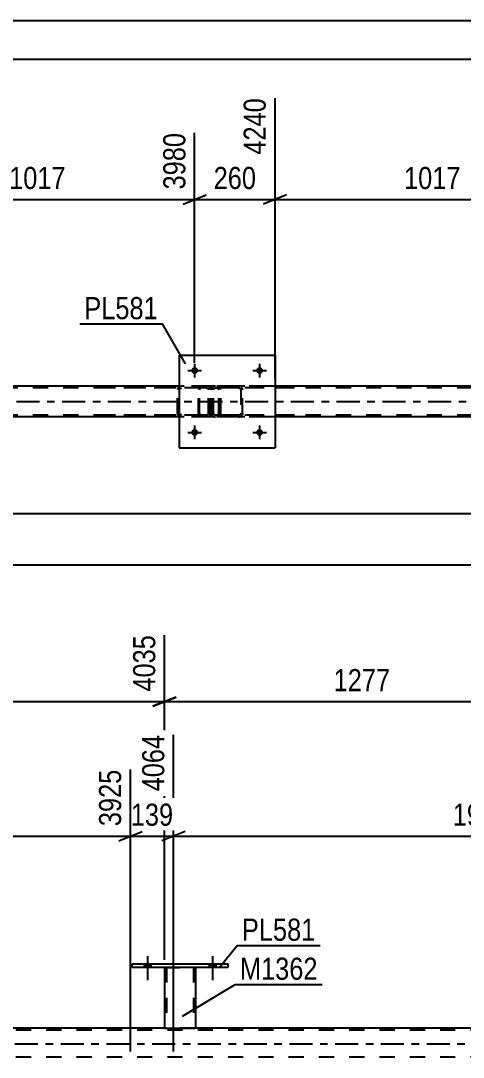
# Model space of a CAD drawing. Header units: millimetres. Extents: x 0 to 841, y 0 to 594.
# Drawn here: x 247.3 to 304.5, y 460 to 594 of the extents above; entities that cross this region are included whole.
import ezdxf

# ---------------------------------------------------------------- set-up
doc = ezdxf.new("R2010")
doc.units = ezdxf.units.MM
doc.linetypes.add('DXK_LINE_DOT2', pattern=[3.9198, 1.9599, -1.9599])
doc.linetypes.add('DXK_LINE_DOT3', pattern=[5.9187, 2.979, -0.9799, 0.9799, -0.9799])
doc.styles.add('Arial Narrow', font='ARIALN.TTF', dxfattribs={"height": 0.2})

# ---------------------------------------------------------------- blocks, each defined once
blk = doc.blocks.new('Unknown-318894736-1133')
at = {"color": 5, "linetype": 'Continuous'}
for p, q in [((841, 594), (0, 594)), ((836, 589), (5, 589))]:
    blk.add_line(p, q, dxfattribs=at)
blk = doc.blocks.new('Part-318894736-4802 - 4784')
at = {"color": 7, "linetype": 'DXK_LINE_DOT2'}
for p, q in [((271.3, 546.76), (256.31, 546.76)), ((271.3, 546.52), (256.31, 546.52)), ((267.59, 546.45), (267.56, 546.28)), ((267.56, 543.24), (267.56, 546.28)), ((267.6, 546.46), (267.59, 546.45)), ((267.81, 546.28), (267.83, 546.37)), ((267.81, 543.24), (267.81, 546.28)), ((267.83, 546.37), (267.89, 546.45)), ((268.07, 546.76), (267.87, 546.72)), ((267.89, 546.45), (267.97, 546.5)), ((267.97, 546.5), (268.07, 546.52)), ((271.5, 546.72), (271.3, 546.76)), ((271.3, 546.52), (271.4, 546.5)), ((271.4, 546.5), (271.48, 546.45)), ((271.48, 546.45), (271.54, 546.37)), ((271.54, 546.37), (271.56, 546.28)), ((271.56, 543.24), (271.56, 546.28)), ((271.81, 546.28), (271.78, 546.46)), ((271.81, 543.24), (271.81, 546.28)), ((271.3, 543), (256.31, 543)), ((267.56, 543.24), (267.6, 543.05)), ((267.83, 543.15), (267.81, 543.24)), ((267.89, 543.07), (267.83, 543.15)), ((267.97, 543.02), (267.89, 543.07)), ((268.07, 543), (267.97, 543.02)), ((271.4, 543.02), (271.3, 543)), ((271.48, 543.07), (271.4, 543.02)), ((271.54, 543.15), (271.48, 543.07)), ((271.56, 543.24), (271.54, 543.15)), ((271.78, 543.05), (271.81, 543.24)), ((271.3, 542.76), (256.31, 542.76)), ((267.87, 542.8), (268.07, 542.76)), ((271.3, 542.76), (271.5, 542.8))]:
    blk.add_line(p, q, dxfattribs=at)
for centre, start, end in [((268.05, 546.26), 110.7583, 155.68), ((271.32, 546.26), 24.32, 69.2417), ((268.05, 543.26), 204.32, 249.2417), ((271.32, 543.26), 290.7583, 335.68)]:
    blk.add_arc(centre, 0.496, start, end, dxfattribs=at)
blk = doc.blocks.new('Part-318894736-4887 - 4784')
at = {"color": 7, "linetype": 'DXK_LINE_DOT2'}
for p, q in [((271.96, 546.28), (272, 546.46)), ((272, 546.46), (271.96, 546.28)), ((271.96, 543.24), (271.96, 546.28)), ((272.2, 546.28), (272.22, 546.37)), ((272.2, 543.24), (272.2, 546.28)), ((272.22, 546.37), (272.27, 546.45)), ((272.26, 546.72), (272.44, 546.76)), ((272.44, 546.76), (272.26, 546.72)), ((272.27, 546.45), (272.35, 546.5)), ((272.35, 546.5), (272.44, 546.52)), ((275.48, 546.76), (272.44, 546.76)), ((275.48, 546.52), (272.44, 546.52)), ((275.48, 546.76), (275.66, 546.72)), ((275.66, 546.72), (275.48, 546.76)), ((275.48, 546.52), (275.57, 546.5)), ((275.57, 546.5), (275.65, 546.45)), ((275.65, 546.45), (275.7, 546.37)), ((275.7, 546.37), (275.72, 546.28)), ((275.72, 546.28), (275.72, 543.24)), ((275.92, 546.46), (275.96, 546.28)), ((275.96, 546.28), (275.92, 546.46)), ((275.96, 543.24), (275.96, 546.28)), ((272, 543.05), (271.96, 543.24)), ((271.96, 543.24), (272, 543.05)), ((272.22, 543.14), (272.2, 543.24)), ((272.27, 543.07), (272.22, 543.14)), ((272.35, 543.01), (272.27, 543.07)), ((272.44, 543), (272.35, 543.01)), ((275.48, 543), (272.44, 543)), ((275.57, 543.01), (275.48, 543)), ((275.65, 543.07), (275.57, 543.01)), ((275.7, 543.14), (275.65, 543.07)), ((275.72, 543.24), (275.7, 543.14)), ((275.96, 543.24), (275.92, 543.05)), ((275.92, 543.05), (275.96, 543.24)), ((272.44, 542.76), (272.26, 542.79)), ((272.26, 542.79), (272.44, 542.76)), ((275.48, 542.76), (272.44, 542.76)), ((275.66, 542.79), (275.48, 542.76)), ((275.48, 542.76), (275.66, 542.79))]:
    blk.add_line(p, q, dxfattribs=at)
at = {"color": 7, "linetype": 'DXK_LINE_DOT3'}
blk.add_line((273.96, 544.76), (273.96, 544.76), dxfattribs=at)
at = {"color": 7, "linetype": 'DXK_LINE_DOT2'}
for centre, start, end in [((272.44, 546.28), 112.5, 157.5), ((272.44, 546.28), 112.5, 157.5), ((275.48, 546.28), 22.5, 67.5), ((275.48, 546.28), 22.5, 67.5), ((272.44, 543.24), 202.5, 247.5), ((272.44, 543.24), 202.5, 247.5), ((275.48, 543.24), 292.5, 337.5), ((275.48, 543.24), 292.5, 337.5)]:
    blk.add_arc(centre, 0.48, start, end, dxfattribs=at)
blk = doc.blocks.new('Part-318894736-4815 - 4784')
at = {"color": 7, "linetype": 'DXK_LINE_DOT2'}
for p, q in [((270.29, 546.46), (270.27, 546.28)), ((270.27, 543.24), (270.27, 546.28)), ((270.35, 546.62), (270.29, 546.46)), ((270.43, 546.72), (270.35, 546.62)), ((270.4, 546.28), (270.41, 546.37)), ((270.4, 543.24), (270.4, 546.28)), ((270.41, 546.37), (270.44, 546.45)), ((270.54, 546.76), (270.43, 546.72)), ((270.44, 546.45), (270.49, 546.5)), ((270.49, 546.5), (270.54, 546.52)), ((282.69, 546.76), (270.54, 546.76)), ((282.69, 546.52), (270.54, 546.52)), ((271.81, 546.52), (271.81, 546.76)), ((272.82, 546.72), (272.63, 546.76)), ((272.63, 546.52), (272.73, 546.5)), ((272.73, 546.5), (272.81, 546.45)), ((272.81, 546.45), (272.86, 546.37)), ((272.86, 546.37), (272.88, 546.28)), ((272.88, 543.24), (272.88, 546.28)), ((273.13, 546.28), (273.09, 546.46)), ((273.13, 543.24), (273.13, 546.28)), ((270.27, 543.24), (270.29, 543.05)), ((270.29, 543.05), (270.35, 542.9)), ((270.35, 542.9), (270.43, 542.8)), ((270.41, 543.15), (270.4, 543.24)), ((270.44, 543.07), (270.41, 543.15)), ((270.49, 543.02), (270.44, 543.07)), ((270.54, 543), (270.49, 543.02)), ((282.69, 543), (270.54, 543)), ((271.81, 542.76), (271.81, 543)), ((272.73, 543.02), (272.63, 543)), ((272.81, 543.07), (272.73, 543.02)), ((272.86, 543.15), (272.81, 543.07)), ((272.88, 543.24), (272.86, 543.15)), ((273.09, 543.05), (273.13, 543.24)), ((270.43, 542.8), (270.54, 542.76)), ((282.69, 542.76), (270.54, 542.76)), ((272.63, 542.76), (272.82, 542.8))]:
    blk.add_line(p, q, dxfattribs=at)
for centre, start, end in [((272.64, 546.26), 23.8494, 68.8059), ((272.64, 543.25), 291.1941, 336.1506)]:
    blk.add_arc(centre, 0.492, start, end, dxfattribs=at)
blk = doc.blocks.new('Part-318894736-4892 - 4784')
at = {"color": 2, "linetype": 'Continuous'}
for p, q in [((267.76, 550.76), (267.76, 538.76)), ((267.76, 550.76), (280.16, 550.76)), ((280.16, 550.76), (280.16, 538.76)), ((267.76, 538.76), (280.16, 538.76))]:
    blk.add_line(p, q, dxfattribs=at)
blk = doc.blocks.new('Bolt-318894736-4929 - 4784')
at = {"linetype": 'Continuous'}
for points in [[(270.2, 540.76, -1), (269.32, 540.76, -1)], [(278.6, 540.76, -1), (277.72, 540.76, -1)]]:
    blk.add_hatch(color=1, dxfattribs=at).paths.add_polyline_path(points)
at = {"color": 1, "linetype": 'Continuous'}
for p, q in [((269.76, 541.64), (269.76, 539.88)), ((278.16, 541.64), (278.16, 539.88)), ((268.88, 540.76), (270.64, 540.76)), ((277.28, 540.76), (279.04, 540.76))]:
    blk.add_line(p, q, dxfattribs=at)
blk = doc.blocks.new('Bolt-318894736-4930 - 4784')
at = {"linetype": 'Continuous'}
for points in [[(270.2, 548.76, -1), (269.32, 548.76, -1)], [(278.6, 548.76, -1), (277.72, 548.76, -1)]]:
    blk.add_hatch(color=1, dxfattribs=at).paths.add_polyline_path(points)
at = {"color": 1, "linetype": 'Continuous'}
for p, q in [((269.76, 549.64), (269.76, 547.88)), ((278.16, 549.64), (278.16, 547.88)), ((268.88, 548.76), (270.64, 548.76)), ((277.28, 548.76), (279.04, 548.76))]:
    blk.add_line(p, q, dxfattribs=at)
blk = doc.blocks.new('Part-318894736-4962 - 4784')
at = {"color": 7, "linetype": 'DXK_LINE_DOT2'}
for p, q in [((705.49, 546.52), (110.57, 546.52)), ((280.16, 546.76), (267.76, 546.76)), ((705.49, 543), (110.57, 543)), ((280.16, 542.76), (267.76, 542.76))]:
    blk.add_line(p, q, dxfattribs=at)
at = {"color": 2, "linetype": 'Continuous'}
for p, q in [((267.76, 546.76), (229.08, 546.76)), ((318.84, 546.76), (280.16, 546.76)), ((267.76, 542.76), (229.08, 542.76)), ((318.84, 542.76), (280.16, 542.76))]:
    blk.add_line(p, q, dxfattribs=at)
at = {"color": 7, "linetype": 'DXK_LINE_DOT3'}
blk.add_line((110.57, 544.76), (705.49, 544.76), dxfattribs=at)
blk = doc.blocks.new('Bolt-318894736-3411 - 3231')
at = {"linetype": 'Continuous'}
for points in [[(263.22, 471.55), (264.1, 471.55), (264.1, 472.03), (263.22, 472.03)], [(271.62, 471.55), (272.5, 471.55), (272.5, 472.03), (271.62, 472.03)]]:
    blk.add_hatch(color=1, dxfattribs=at).paths.add_polyline_path(points)
at = {"color": 1, "linetype": 'Continuous'}
for p, q in [((263.22, 472.03), (263.22, 471.55)), ((263.66, 473.03), (263.66, 469.91)), ((264.1, 472.03), (264.1, 471.55)), ((271.62, 472.03), (271.62, 471.55)), ((272.06, 473.03), (272.06, 469.91)), ((272.5, 472.03), (272.5, 471.55))]:
    blk.add_line(p, q, dxfattribs=at)
blk = doc.blocks.new('Bolt-318894736-3410 - 3231')
at = {"linetype": 'Continuous'}
for points in [[(263.22, 471.55), (264.1, 471.55), (264.1, 472.03), (263.22, 472.03)], [(271.62, 471.55), (272.5, 471.55), (272.5, 472.03), (271.62, 472.03)]]:
    blk.add_hatch(color=1, dxfattribs=at).paths.add_polyline_path(points)
at = {"color": 1, "linetype": 'Continuous'}
for p, q in [((263.22, 472.03), (263.22, 471.55)), ((263.66, 473.03), (263.66, 469.91)), ((264.1, 472.03), (264.1, 471.55)), ((271.62, 472.03), (271.62, 471.55)), ((272.06, 473.03), (272.06, 469.91)), ((272.5, 472.03), (272.5, 471.55))]:
    blk.add_line(p, q, dxfattribs=at)
blk = doc.blocks.new('Part-318894736-3393 - 3231')
at = {"color": 7, "linetype": 'DXK_LINE_DOT2'}
for p, q in [((265.86, 471.56), (269.86, 471.56)), ((265.86, 471.55), (265.86, 471.56)), ((265.86, 471.56), (265.86, 471.55)), ((266.1, 471.56), (266.1, 463.71)), ((269.62, 471.56), (269.62, 463.71)), ((269.86, 471.56), (269.86, 471.55)), ((269.86, 471.55), (269.86, 471.56)), ((269.6, 463.71), (269.62, 463.71))]:
    blk.add_line(p, q, dxfattribs=at)
at = {"color": 2, "linetype": 'Continuous'}
for p, q in [((265.86, 471.55), (265.86, 463.71)), ((269.86, 471.55), (269.86, 463.71)), ((265.86, 463.71), (269.82, 463.71)), ((269.86, 463.71), (269.82, 463.71))]:
    blk.add_line(p, q, dxfattribs=at)
blk = doc.blocks.new('Part-318894736-3480 - 3231')
at = {"color": 2, "linetype": 'Continuous'}
for p, q in [((261.66, 472.03), (274.06, 472.03)), ((261.66, 471.55), (261.66, 472.03)), ((274.06, 472.03), (274.06, 471.55)), ((274.06, 471.55), (261.66, 471.55))]:
    blk.add_line(p, q, dxfattribs=at)
blk = doc.blocks.new('Part-318894736-3655 - 3231')
at = {"color": 7, "linetype": 'DXK_LINE_DOT2'}
for p, q in [((699.38, 463.47), (104.46, 463.47)), ((269.86, 463.71), (265.86, 463.71)), ((699.38, 459.95), (104.46, 459.95))]:
    blk.add_line(p, q, dxfattribs=at)
at = {"color": 2, "linetype": 'Continuous'}
for p, q in [((265.86, 463.71), (218.78, 463.71)), ((419.1, 463.71), (269.86, 463.71))]:
    blk.add_line(p, q, dxfattribs=at)
at = {"color": 7, "linetype": 'DXK_LINE_DOT3'}
blk.add_line((104.46, 461.71), (699.38, 461.71), dxfattribs=at)
blk = doc.blocks.new('StraightDimension-318894736-5026 - 4784')
at = {"color": 7, "linetype": 'Continuous'}
blk.add_line((110.57, 530.28), (742.61, 530.28), dxfattribs=at)
blk = doc.blocks.new('StraightDimension-318894736-5194 - 4784')
at = {"color": 7, "linetype": 'Continuous'}
for p, q in [((229.08, 547.76), (229.08, 583.99)), ((269.76, 549.76), (269.76, 579.49)), ((230.58, 571.48), (227.58, 570.28)), ((268.26, 570.28), (271.26, 571.48)), ((229.08, 570.88), (269.76, 570.88))]:
    blk.add_line(p, q, dxfattribs=at)
at = {"color": 0}
blk.add_wipeout([(253.68, 571.63), (253.68, 575.83), (245.16, 575.83), (245.16, 571.63)], dxfattribs=at)
at = {"color": 3, "style": 'Arial Narrow'}
blk.add_text('1017', height=2.863, dxfattribs=at).set_placement((245.76, 572.23))
at = {"color": 0, "linetype": 'Continuous'}
blk.add_wipeout([(269.16, 580.09), (264.96, 580.09), (264.96, 571.58), (269.16, 571.58)], dxfattribs=at)
at = {"color": 3, "linetype": 'Continuous', "style": 'Arial Narrow'}
blk.add_text('3980', height=2.863, rotation=90.0002, dxfattribs=at).set_placement((268.56, 572.18))
blk = doc.blocks.new('StraightDimension-318894736-5214 - 4784')
at = {"color": 7, "linetype": 'Continuous'}
for p, q in [((280.16, 547.76), (280.16, 583.99)), ((269.76, 549.76), (269.76, 579.49)), ((268.26, 570.28), (271.26, 571.48)), ((281.66, 571.48), (278.66, 570.28)), ((269.76, 570.88), (280.16, 570.88))]:
    blk.add_line(p, q, dxfattribs=at)
at = {"color": 0}
blk.add_wipeout([(278.3, 571.63), (278.3, 575.83), (271.62, 575.83), (271.62, 571.63)], dxfattribs=at)
at = {"color": 3, "style": 'Arial Narrow'}
blk.add_text('260', height=2.863, dxfattribs=at).set_placement((272.22, 572.23))
at = {"color": 0, "linetype": 'Continuous'}
blk.add_wipeout([(279.56, 584.59), (275.36, 584.59), (275.36, 576.08), (279.56, 576.08)], dxfattribs=at)
at = {"color": 3, "linetype": 'Continuous', "style": 'Arial Narrow'}
blk.add_text('4240', height=2.863, rotation=90.0002, dxfattribs=at).set_placement((278.96, 576.68))
blk = doc.blocks.new('StraightDimension-318894736-5234 - 4784')
at = {"color": 7, "linetype": 'Continuous'}
for p, q in [((280.16, 547.76), (280.16, 583.99)), ((320.84, 549.76), (320.84, 579.49)), ((281.66, 571.48), (278.66, 570.28)), ((319.34, 570.28), (322.34, 571.48)), ((280.16, 570.88), (320.84, 570.88))]:
    blk.add_line(p, q, dxfattribs=at)
at = {"color": 0}
blk.add_wipeout([(304.76, 571.63), (304.76, 575.83), (296.25, 575.83), (296.25, 571.63)], dxfattribs=at)
at = {"color": 3, "style": 'Arial Narrow'}
blk.add_text('1017', height=2.863, dxfattribs=at).set_placement((296.85, 572.23))
at = {"color": 0, "linetype": 'Continuous'}
blk.add_wipeout([(320.24, 580.09), (316.04, 580.09), (316.04, 571.58), (320.24, 571.58)], dxfattribs=at)
at = {"color": 3, "linetype": 'Continuous', "style": 'Arial Narrow'}
blk.add_text('5257', height=2.863, rotation=90.0002, dxfattribs=at).set_placement((319.64, 572.18))
blk = doc.blocks.new('StraightDimension-318894736-5602 - 4784')
at = {"color": 7, "linetype": 'Continuous'}
blk.add_line((109.93, 523.64), (743.25, 523.64), dxfattribs=at)
blk = doc.blocks.new('StraightDimension-318894736-3940 - 3231')
at = {"color": 7, "linetype": 'Continuous'}
for p, q in [((265.86, 472.56), (265.86, 514.55)), ((316.94, 472.55), (316.94, 514.55)), ((267.36, 506.54), (264.36, 505.34)), ((265.86, 505.94), (316.94, 505.94)), ((315.44, 505.34), (318.44, 506.54))]:
    blk.add_line(p, q, dxfattribs=at)
at = {"color": 0}
blk.add_wipeout([(295.65, 506.69), (295.65, 510.89), (287.14, 510.89), (287.14, 506.69)], dxfattribs=at)
at = {"color": 3, "style": 'Arial Narrow'}
blk.add_text('1277', height=2.863, dxfattribs=at).set_placement((287.74, 507.29))
at = {"color": 0, "linetype": 'Continuous'}
blk.add_wipeout([(316.34, 515.15), (312.14, 515.15), (312.14, 506.64), (316.34, 506.64)], dxfattribs=at)
at = {"color": 3, "linetype": 'Continuous', "style": 'Arial Narrow'}
blk.add_text('5312', height=2.863, rotation=90.0002, dxfattribs=at).set_placement((315.74, 507.24))
blk = doc.blocks.new('StraightDimension-318894736-3950 - 3231')
at = {"color": 7, "linetype": 'Continuous'}
for p, q in [((214.78, 472.56), (214.78, 514.55)), ((265.86, 472.56), (265.86, 514.55)), ((216.28, 506.54), (213.28, 505.34)), ((214.78, 505.94), (265.86, 505.94)), ((264.36, 505.34), (267.36, 506.54))]:
    blk.add_line(p, q, dxfattribs=at)
at = {"color": 0}
blk.add_wipeout([(244.57, 506.69), (244.57, 510.89), (236.06, 510.89), (236.06, 506.69)], dxfattribs=at)
at = {"color": 3, "style": 'Arial Narrow'}
blk.add_text('1277', height=2.863, dxfattribs=at).set_placement((236.66, 507.29))
at = {"color": 0, "linetype": 'Continuous'}
blk.add_wipeout([(265.26, 515.15), (261.06, 515.15), (261.06, 506.64), (265.26, 506.64)], dxfattribs=at)
at = {"color": 3, "linetype": 'Continuous', "style": 'Arial Narrow'}
blk.add_text('4035', height=2.863, rotation=90.0002, dxfattribs=at).set_placement((264.66, 507.24))
blk = doc.blocks.new('StraightDimension-318894736-14816 - 3231')
at = {"color": 7, "linetype": 'Continuous'}
for p, q in [((267.03, 460.71), (267.03, 501.65)), ((346.59, 460.71), (346.59, 497.15)), ((268.53, 489.14), (265.53, 487.94)), ((267.03, 488.54), (346.59, 488.54)), ((345.09, 487.94), (348.09, 489.14))]:
    blk.add_line(p, q, dxfattribs=at)
at = {"color": 0}
blk.add_wipeout([(311.06, 489.29), (311.06, 493.49), (302.55, 493.49), (302.55, 489.29)], dxfattribs=at)
at = {"color": 3, "style": 'Arial Narrow'}
blk.add_text('1989', height=2.863, dxfattribs=at).set_placement((303.15, 489.89))
at = {"color": 0, "linetype": 'Continuous'}
blk.add_wipeout([(345.99, 497.75), (341.79, 497.75), (341.79, 489.24), (345.99, 489.24)], dxfattribs=at)
at = {"color": 3, "linetype": 'Continuous', "style": 'Arial Narrow'}
blk.add_text('6053', height=2.863, rotation=90.0002, dxfattribs=at).set_placement((345.39, 489.84))
blk = doc.blocks.new('StraightDimension-318894736-14817 - 3231')
at = {"color": 7, "linetype": 'Continuous'}
for p, q in [((267.03, 460.71), (267.03, 501.65)), ((261.45, 460.71), (261.45, 497.15)), ((259.95, 487.94), (262.95, 489.14)), ((261.45, 488.54), (267.03, 488.54)), ((268.53, 489.14), (265.53, 487.94))]:
    blk.add_line(p, q, dxfattribs=at)
at = {"color": 0}
blk.add_wipeout([(267.58, 489.29), (267.58, 493.49), (260.9, 493.49), (260.9, 489.29)], dxfattribs=at)
at = {"color": 3, "style": 'Arial Narrow'}
blk.add_text('139', height=2.863, dxfattribs=at).set_placement((261.5, 489.89))
at = {"color": 0, "linetype": 'Continuous'}
blk.add_wipeout([(266.43, 502.25), (262.23, 502.25), (262.23, 493.74), (266.43, 493.74)], dxfattribs=at)
at = {"color": 3, "linetype": 'Continuous', "style": 'Arial Narrow'}
blk.add_text('4064', height=2.863, rotation=90.0002, dxfattribs=at).set_placement((265.83, 494.34))
blk = doc.blocks.new('StraightDimension-318894736-14818 - 3231')
at = {"color": 7, "linetype": 'Continuous'}
for p, q in [((181.89, 460.71), (181.89, 501.65)), ((261.45, 460.71), (261.45, 497.15)), ((183.39, 489.14), (180.39, 487.94)), ((181.89, 488.54), (261.45, 488.54)), ((259.95, 487.94), (262.95, 489.14))]:
    blk.add_line(p, q, dxfattribs=at)
at = {"color": 0}
blk.add_wipeout([(225.93, 489.29), (225.93, 493.49), (217.42, 493.49), (217.42, 489.29)], dxfattribs=at)
at = {"color": 3, "style": 'Arial Narrow'}
blk.add_text('1989', height=2.863, dxfattribs=at).set_placement((218.02, 489.89))
at = {"color": 0, "linetype": 'Continuous'}
blk.add_wipeout([(260.85, 497.75), (256.65, 497.75), (256.65, 489.24), (260.85, 489.24)], dxfattribs=at)
at = {"color": 3, "linetype": 'Continuous', "style": 'Arial Narrow'}
blk.add_text('3925', height=2.863, rotation=90.0002, dxfattribs=at).set_placement((260.25, 489.84))
blk = doc.blocks.new('Mark-318894736-4888 - 4784')
at = {"color": 0}
blk.add_wipeout([(264.99, 555.4), (264.99, 558.4), (255.49, 558.4), (255.49, 555.4)], dxfattribs=at)
blk.add_wipeout([(264.99, 555.4), (264.99, 558.4), (255.49, 558.4), (255.49, 555.4)], dxfattribs=at)
at = {"color": 30, "linetype": 'Continuous'}
for p in [(254.89, 554.8), (268.59, 549.61)]:
    blk.add_line(p, (265.59, 554.8), dxfattribs=at)
at = {"color": 3, "style": 'Arial Narrow'}
blk.add_text('PL581', height=2.863, dxfattribs=at).set_placement((255.49, 555.4))
blk = doc.blocks.new('Mark-318894736-3389 - 3231')
at = {"color": 0}
blk.add_wipeout([(285.67, 469.97), (285.67, 472.97), (275.62, 472.97), (275.62, 469.97)], dxfattribs=at)
blk.add_wipeout([(285.67, 469.97), (285.67, 472.97), (275.62, 472.97), (275.62, 469.97)], dxfattribs=at)
at = {"color": 30, "linetype": 'Continuous'}
for p, q in [((268.2, 465.28), (275.02, 469.37)), ((275.02, 469.37), (286.27, 469.37))]:
    blk.add_line(p, q, dxfattribs=at)
at = {"color": 3, "style": 'Arial Narrow'}
blk.add_text('M1362', height=2.863, dxfattribs=at).set_placement((275.62, 469.97))
blk = doc.blocks.new('Mark-318894736-3476 - 3231')
at = {"color": 0}
blk.add_wipeout([(285.38, 475.02), (285.38, 478.02), (275.88, 478.02), (275.88, 475.02)], dxfattribs=at)
blk.add_wipeout([(285.38, 475.02), (285.38, 478.02), (275.88, 478.02), (275.88, 475.02)], dxfattribs=at)
at = {"color": 30, "linetype": 'Continuous'}
for p, q in [((273.04, 471.7), (275.28, 474.42)), ((275.28, 474.42), (285.98, 474.42))]:
    blk.add_line(p, q, dxfattribs=at)
at = {"color": 3, "style": 'Arial Narrow'}
blk.add_text('PL581', height=2.863, dxfattribs=at).set_placement((275.88, 475.02))

msp = doc.modelspace()

# ---------------------------------------------------------------- block references
for name in ['Unknown-318894736-1133', 'Part-318894736-4892 - 4784', 'Bolt-318894736-4930 - 4784', 'Part-318894736-4962 - 4784', 'Part-318894736-4802 - 4784', 'Part-318894736-4815 - 4784', 'Part-318894736-4887 - 4784', 'Bolt-318894736-4929 - 4784', 'Part-318894736-3480 - 3231', 'Bolt-318894736-3411 - 3231', 'Bolt-318894736-3410 - 3231', 'Part-318894736-3393 - 3231', 'Part-318894736-3655 - 3231']:
    msp.add_blockref(name, (0, 0))

# ---------------------------------------------------------------- next in the draw order: block references
for name in ['StraightDimension-318894736-5194 - 4784', 'StraightDimension-318894736-5026 - 4784', 'StraightDimension-318894736-3940 - 3231']:
    msp.add_blockref(name, (0, 0))

# ---------------------------------------------------------------- next in the draw order: block references
for name in ['StraightDimension-318894736-5214 - 4784', 'StraightDimension-318894736-5602 - 4784', 'StraightDimension-318894736-3950 - 3231']:
    msp.add_blockref(name, (0, 0))

# ---------------------------------------------------------------- next in the draw order: block references
for name in ['StraightDimension-318894736-5234 - 4784', 'Mark-318894736-4888 - 4784', 'StraightDimension-318894736-14816 - 3231']:
    msp.add_blockref(name, (0, 0))

# ---------------------------------------------------------------- next in the draw order: block references
msp.add_blockref('StraightDimension-318894736-14817 - 3231', (0, 0))

# ---------------------------------------------------------------- next in the draw order: block references
for name in ['StraightDimension-318894736-14818 - 3231', 'Mark-318894736-3389 - 3231']:
    msp.add_blockref(name, (0, 0))

# ---------------------------------------------------------------- next in the draw order: block references
msp.add_blockref('Mark-318894736-3476 - 3231', (0, 0))

doc.saveas('drawing.dxf')
